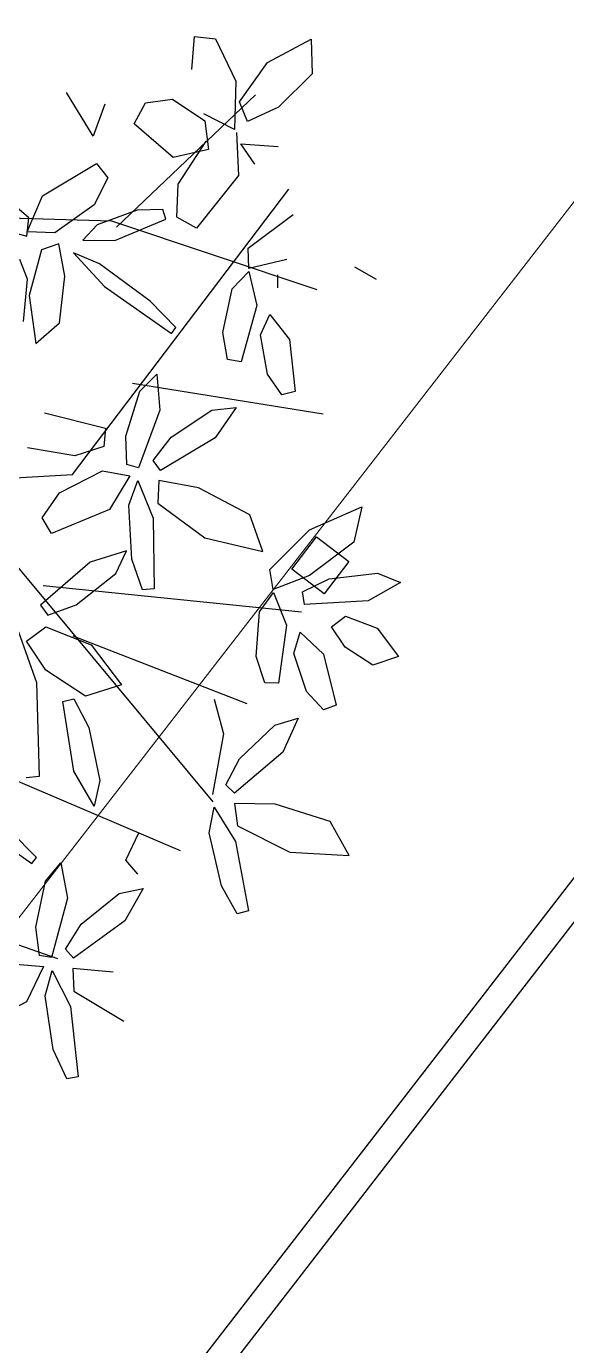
# Model space of a CAD drawing. Header units: metres. Extents: x 141303 to 146299, y 125960 to 127091.
# Drawn here: x 145070.43 to 145074.42, y 126083.47 to 126093.21 of the extents above; entities that cross this region are included whole.
import ezdxf

# ---------------------------------------------------------------- set-up
doc = ezdxf.new("R2010")
doc.units = ezdxf.units.M
doc.header["$MEASUREMENT"] = 0
for name, color, linetype, lineweight in [('ELEVATION', 7, 'Continuous', 20), ('new column', 4, 'Continuous', 25), ('NVMI_WALL', 7, 'Continuous', 30)]:
    doc.layers.add(name, color=color, linetype=linetype, lineweight=lineweight)
doc.layers.add('FURNITURE', color=6, linetype='Continuous')
doc.layers.get('0').off()

# ---------------------------------------------------------------- blocks, each defined once
blk = doc.blocks.new('tree_plan2-flat-1')
at = {"color": 64}
for p, q in [((-5524.51, 2017.65), (-5523.99, 2026.78)), ((-5523.99, 2026.78), (-5518.16, 2026.31)), ((-5503.65, 2020.22), (-5491.75, 2027.02)), ((-5491.75, 2027.02), (-5491.15, 2017.43)), ((-5518.16, 2026.31), (-5512.18, 2014.79)), ((-5511.03, 2009.09), (-5503.65, 2020.22)), ((-5491.15, 2017.43), (-5500.24, 2007.94)), ((-5537.03, 2008), (-5529.53, 2009.26))]:
    blk.add_line(p, q, dxfattribs=at)
at = {"color": 66}
for p, q in [((-5512.18, 2014.79), (-5512.2, 2001.44)), ((-5551.13, 1998.39), (-5558.91, 2010.19)), ((-5529.53, 2009.26), (-5520.43, 2003.58)), ((-5508.62, 2003.73), (-5511.03, 2009.09)), ((-5548.21, 2007.33), (-5551.13, 1998.39)), ((-5539.91, 2002.09), (-5537.03, 2008)), ((-5512.2, 2001.44), (-5520.8, 2005.44)), ((-5500.24, 2007.94), (-5508.62, 2003.73)), ((-5528.91, 1993.09), (-5539.91, 2002.09)), ((-5520.43, 2003.58), (-5519.15, 1995.64)), ((-5527.29, 1985.83), (-5519.89, 1997.92)), ((-5511.56, 2000.55), (-5510.7, 1988.69)), ((-5519.15, 1995.64), (-5528.91, 1993.09)), ((-5506.26, 1991.96), (-5510.27, 1997.53)), ((-5510.27, 1997.53), (-5499.97, 1997.04)), ((-5564.7, 1981.4), (-5550.04, 1990.77)), ((-5550.04, 1990.77), (-5546.72, 1986.94)), ((-5546.72, 1986.94), (-5550.3, 1979.32)), ((-5510.7, 1988.69), (-5521.83, 1973.79)), ((-5568.25, 1975.19), (-5578.47, 1983.4)), ((-5527.34, 1976.63), (-5527.29, 1985.83)), ((-5568.58, 1971.33), (-5564.7, 1981.4)), ((-5550.3, 1979.32), (-5560.9, 1971.27)), ((-5538.34, 1978.21), (-5549.27, 1973.85)), ((-5544.26, 1969.63), (-5530.34, 1976.03)), ((-5531.28, 1978.69), (-5538.34, 1978.21)), ((-5530.34, 1976.03), (-5531.28, 1978.69)), ((-5521.83, 1973.79), (-5527.34, 1976.63)), ((-5507.34, 1968.69), (-5495.22, 1978.42)), ((-5577.52, 1972.2), (-5568.65, 1970.14)), ((-5568.65, 1970.14), (-5568.25, 1975.19)), ((-5549.27, 1973.85), (-5553.15, 1969.49)), ((-5560.9, 1971.27), (-5568.58, 1971.33)), ((-5553.15, 1969.49), (-5544.26, 1969.63)), ((-5507.01, 1963.06), (-5507.34, 1968.69)), ((-5564.51, 1966.43), (-5567.52, 1953.68)), ((-5559.78, 1968.24), (-5564.51, 1966.43)), ((-5557.82, 1959.35), (-5559.78, 1968.24)), ((-5548.31, 1963.1), (-5555.65, 1965.88)), ((-5555.65, 1965.88), (-5546.75, 1956.87)), ((-5496.63, 1965.85), (-5507.01, 1963.06)), ((-5568.11, 1958.24), (-5570.37, 1963.62)), ((-5534.01, 1953.16), (-5548.31, 1963.1)), ((-5511.44, 1957.34), (-5507.02, 1962.21)), ((-5507.02, 1962.21), (-5504.45, 1952.89)), ((-5498.81, 1957.99), (-5499, 1961.55)), ((-5477.81, 1964.47), (-5471.76, 1961.22)), ((-5568.88, 1946.5), (-5568.11, 1958.24)), ((-5558.85, 1946.44), (-5557.82, 1959.35)), ((-5546.75, 1956.87), (-5527.87, 1944.44)), ((-5513.68, 1945.12), (-5511.44, 1957.34)), ((-5567.52, 1953.68), (-5565.28, 1940.5)), ((-5526.66, 1946.11), (-5534.01, 1953.16)), ((-5504.45, 1952.89), (-5508.38, 1937.17)), ((-5503.21, 1944.85), (-5500.84, 1950.49)), ((-5500.84, 1950.49), (-5495.14, 1943.79)), ((-5565.28, 1940.5), (-5558.85, 1946.44)), ((-5527.87, 1944.44), (-5526.66, 1946.11)), ((-5512.11, 1937.66), (-5513.68, 1945.12)), ((-5500.92, 1933.98), (-5503.21, 1944.85)), ((-5508.38, 1937.17), (-5512.11, 1937.66))]:
    blk.add_line(p, q, dxfattribs=at)
at = {"color": 44}
for p, q in [((-5543.93, 1973.34), (-5506.69, 2011.15)), ((-5553.96, 1904.58), (-5496.66, 1985.37)), ((-5632.75, 1975.06), (-5545.37, 1975.06)), ((-5545.37, 1975.06), (-5488.07, 1957.87)), ((-5538.2, 1930.36), (-5485.2, 1923.49)), ((-5611.26, 1899.42), (-5553.96, 1904.58)), ((-5586.91, 1899.42), (-5512.42, 1815.19)), ((-5561.12, 1873.64), (-5489.5, 1868.48)), ((-5552.53, 1859.89), (-5503.83, 1842.7)), ((-5652.8, 1853.01), (-5521.01, 1801.44)), ((-5651.37, 1801.44), (-5553.96, 1770.5))]:
    blk.add_line(p, q, dxfattribs=at)
at = {"color": 68}
for p, q in [((-5495.14, 1943.79), (-5493.18, 1929.41)), ((-5536.14, 1928.23), (-5531.58, 1933.01)), ((-5531.58, 1933.01), (-5530.38, 1923.13)), ((-5496.81, 1928.43), (-5500.92, 1933.98)), ((-5539.61, 1915.63), (-5536.14, 1928.23)), ((-5493.18, 1929.41), (-5496.81, 1928.43)), ((-5516.04, 1923.55), (-5509.33, 1924.5)), ((-5509.33, 1924.5), (-5514.89, 1915.88)), ((-5562.22, 1921.38), (-5545.22, 1917.65)), ((-5530.38, 1923.13), (-5535.8, 1906.99)), ((-5527.02, 1915.7), (-5516.04, 1923.55)), ((-5545.22, 1917.65), (-5545.58, 1912.59)), ((-5539.09, 1907.75), (-5539.61, 1915.63)), ((-5531.79, 1909.1), (-5527.02, 1915.7)), ((-5514.89, 1915.88), (-5529.72, 1906.43)), ((-5553.5, 1909.74), (-5566.68, 1911.53)), ((-5545.58, 1912.59), (-5553.5, 1909.74)), ((-5535.8, 1906.99), (-5539.09, 1907.75)), ((-5529.72, 1906.43), (-5531.79, 1909.1)), ((-5557.4, 1899.35), (-5545.76, 1905.79)), ((-5545.76, 1905.79), (-5538.17, 1904.64)), ((-5538.17, 1904.64), (-5543.45, 1895.23)), ((-5538.2, 1896.58), (-5535.85, 1903.45)), ((-5535.85, 1903.45), (-5531.35, 1893.16)), ((-5530.11, 1903.63), (-5530.16, 1897.37)), ((-5519.02, 1901.91), (-5530.11, 1903.63)), ((-5562.04, 1892.33), (-5557.4, 1899.35)), ((-5504.65, 1894.96), (-5519.02, 1901.91)), ((-5536.86, 1881.62), (-5538.2, 1896.58)), ((-5530.16, 1897.37), (-5516.86, 1888.2)), ((-5488, 1891.28), (-5473.74, 1898.1)), ((-5473.74, 1898.1), (-5475.65, 1888.27)), ((-5559.31, 1888.06), (-5562.04, 1892.33)), ((-5543.45, 1895.23), (-5559.31, 1888.06)), ((-5531.35, 1893.16), (-5530.48, 1873.65)), ((-5500.73, 1884.9), (-5504.65, 1894.96)), ((-5516.86, 1888.2), (-5500.73, 1884.9)), ((-5498.66, 1879.96), (-5488, 1891.28)), ((-5475.65, 1888.27), (-5487.66, 1878.65)), ((-5538.42, 1883.89), (-5548.4, 1880.46)), ((-5541.15, 1877.51), (-5538.42, 1883.89)), ((-5533.65, 1873.25), (-5536.86, 1881.62)), ((-5548.4, 1880.46), (-5561.67, 1868.1)), ((-5551.83, 1868.56), (-5541.15, 1877.51)), ((-5497.55, 1874.44), (-5498.66, 1879.96)), ((-5487.66, 1878.65), (-5497.55, 1874.44)), ((-5489.41, 1874.05), (-5482.19, 1877.9)), ((-5482.19, 1877.9), (-5468.83, 1879.89)), ((-5462.38, 1877.51), (-5471.21, 1872.16)), ((-5468.83, 1879.89), (-5462.38, 1877.51)), ((-5530.48, 1873.65), (-5533.65, 1873.25)), ((-5501.15, 1868.16), (-5497.44, 1873.59)), ((-5497.44, 1873.59), (-5493.6, 1864.72)), ((-5488.73, 1870.55), (-5489.41, 1874.05)), ((-5471.21, 1872.16), (-5488.73, 1870.55)), ((-5561.67, 1868.1), (-5559.6, 1865.42)), ((-5559.6, 1865.42), (-5551.83, 1868.56)), ((-5501.66, 1855.75), (-5501.15, 1868.16)), ((-5481.07, 1864.63), (-5477.37, 1867.73)), ((-5477.37, 1867.73), (-5468.48, 1864.62)), ((-5493.6, 1864.72), (-5495.32, 1848.61)), ((-5491.26, 1856.93), (-5489.7, 1862.84)), ((-5489.7, 1862.84), (-5483.12, 1857)), ((-5477.19, 1859.14), (-5481.07, 1864.63)), ((-5468.48, 1864.62), (-5462.35, 1857.02)), ((-5567.57, 1860.53), (-5562.2, 1846.73)), ((-5565.23, 1858.01), (-5560.02, 1862.2)), ((-5560.02, 1862.2), (-5547.41, 1857.59)), ((-5469.34, 1854.34), (-5477.19, 1859.14)), ((-5559.65, 1850.24), (-5565.23, 1858.01)), ((-5547.41, 1857.59), (-5538.64, 1846.81)), ((-5499.07, 1848.58), (-5501.66, 1855.75)), ((-5487.49, 1846.49), (-5491.26, 1856.93)), ((-5483.12, 1857), (-5479.18, 1843.04)), ((-5462.35, 1857.02), (-5469.34, 1854.34)), ((-5548.49, 1843.3), (-5559.65, 1850.24)), ((-5495.32, 1848.61), (-5499.07, 1848.58)), ((-5562.2, 1846.73), (-5560.65, 1820.73)), ((-5538.64, 1846.81), (-5548.49, 1843.3)), ((-5482.64, 1841.56), (-5487.49, 1846.49)), ((-5554.76, 1841.7), (-5551.68, 1842.55)), ((-5551.1, 1822.51), (-5554.76, 1841.7)), ((-5551.68, 1842.55), (-5547.3, 1834.73)), ((-5512.87, 1843.6), (-5510, 1834.07)), ((-5479.18, 1843.04), (-5482.64, 1841.56)), ((-5505.42, 1827.33), (-5495.94, 1836.95)), ((-5495.94, 1836.95), (-5489.5, 1839.03)), ((-5489.5, 1839.03), (-5493.49, 1829.58)), ((-5547.3, 1834.73), (-5543.83, 1820.12)), ((-5510, 1834.07), (-5512.57, 1817.25)), ((-5493.49, 1829.58), (-5506.49, 1817.74)), ((-5508.99, 1820), (-5505.42, 1827.33)), ((-5545.17, 1812.98), (-5551.1, 1822.51)), ((-5560.65, 1820.73), (-5564.19, 1820.28)), ((-5543.83, 1820.12), (-5545.17, 1812.98)), ((-5506.49, 1817.74), (-5508.99, 1820)), ((-5495.17, 1815.11), (-5506.39, 1814.91)), ((-5479.83, 1810.72), (-5495.17, 1815.11)), ((-5513.16, 1806.57), (-5512.02, 1813.75)), ((-5512.02, 1813.75), (-5505.82, 1804.38)), ((-5506.39, 1814.91), (-5505.37, 1808.73)), ((-5580.78, 1809.02), (-5561.9, 1796.59)), ((-5505.37, 1808.73), (-5490.7, 1801.97)), ((-5474.24, 1801.48), (-5479.83, 1810.72)), ((-5560.69, 1798.26), (-5568.05, 1805.31)), ((-5535.92, 1798.31), (-5532.55, 1806.02)), ((-5509.28, 1792.06), (-5513.16, 1806.57)), ((-5505.82, 1804.38), (-5501.64, 1785.31)), ((-5490.7, 1801.97), (-5474.24, 1801.48)), ((-5561.9, 1796.59), (-5560.69, 1798.26)), ((-5557.98, 1791.82), (-5553.88, 1797)), ((-5553.88, 1797), (-5551.77, 1787.27)), ((-5532.5, 1794.57), (-5535.92, 1798.31)), ((-5560.27, 1778.96), (-5557.98, 1791.82)), ((-5537.52, 1789.02), (-5530.94, 1790.59)), ((-5530.94, 1790.59), (-5535.67, 1781.49)), ((-5504.68, 1784.37), (-5509.28, 1792.06)), ((-5551.77, 1787.27), (-5555.67, 1770.71)), ((-5547.74, 1780.19), (-5537.52, 1789.02)), ((-5501.64, 1785.31), (-5504.68, 1784.37)), ((-5559.02, 1771.15), (-5560.27, 1778.96)), ((-5551.88, 1773.17), (-5547.74, 1780.19)), ((-5535.67, 1781.49), (-5549.56, 1770.71)), ((-5555.67, 1770.71), (-5559.02, 1771.15)), ((-5549.56, 1770.71), (-5551.88, 1773.17)), ((-5565.48, 1768.59), (-5557.81, 1768.14)), ((-5557.81, 1768.14), (-5562.21, 1758.29)), ((-5538.49, 1767.2), (-5549.69, 1767.89)), ((-5549.69, 1767.89), (-5549.17, 1761.64)), ((-5557.1, 1760.11), (-5555.4, 1767.17)), ((-5555.4, 1767.17), (-5549.96, 1757.35)), ((-5549.17, 1761.64), (-5535.08, 1753.74)), ((-5562.21, 1758.29), (-5577.33, 1749.68)), ((-5554.38, 1745.34), (-5557.1, 1760.11)), ((-5549.96, 1757.35), (-5547.3, 1738)), ((-5550.41, 1737.31), (-5554.38, 1745.34)), ((-5547.3, 1738), (-5550.41, 1737.31))]:
    blk.add_line(p, q, dxfattribs=at)

msp = doc.modelspace()

# ---------------------------------------------------------------- linework, layer by layer
at = {"layer": 'ELEVATION'}
msp.add_line((145076.37109, 126094.36878), (145064.78014, 126079.40251), dxfattribs=at)
at = {"layer": 'new column'}
for p, q in [((145072.39118, 126089.20311), (145072.57312, 126089.44165)), ((145072.57312, 126089.44165), (145072.81165, 126089.25971)), ((145072.81165, 126089.25971), (145072.62972, 126089.02117)), ((145072.62972, 126089.02117), (145072.39118, 126089.20311))]:
    msp.add_line(p, q, dxfattribs=at)
at = {"layer": 'NVMI_WALL'}
for p, q in [((145071.06973, 126082.51547), (145079.40371, 126093.30606)), ((145068.83076, 126079.28932), (145079.43975, 126093.02552))]:
    msp.add_line(p, q, dxfattribs=at)

# ---------------------------------------------------------------- block references
at = {"layer": 'FURNITURE', "xscale": 0.02669279961569373, "yscale": 0.02669279961569373, "zscale": 0.02669279961569373, "rotation": 358.2268595880818}
msp.add_blockref('tree_plan2-flat-1', (145217.37926, 126034.50092), dxfattribs=at)

doc.saveas('drawing.dxf')
